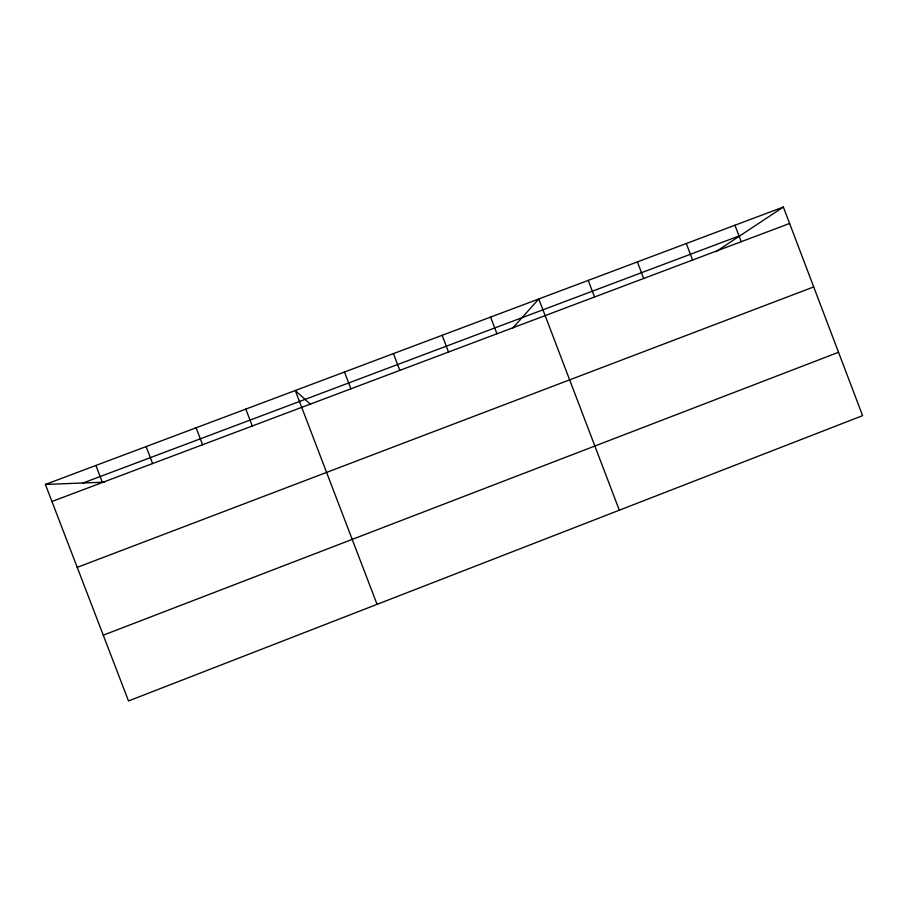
<?xml version="1.0" encoding="UTF-8"?>
<svg xmlns="http://www.w3.org/2000/svg" width="908" height="908" viewBox="0 0 908 908"><rect width="100%" height="100%" fill="white"/><g stroke="black" fill="none" stroke-linecap="round" stroke-linejoin="round"><path stroke-width="1.36" d="M512.43 328.367L538.807 298.97L619.324 510.194M715.992 251.641L783.366 207.035L862.6 415.648L128.505 700.965L45.4 484.441L783.366 207.035M103.262 635.18L838.527 352.27M77.225 567.364L813.704 286.928M83.082 482.977L740.474 235.433M51.949 501.5L789.608 223.47M45.4 484.441L104.454 482.148M310.604 404.435L295.27 390.519L377.058 604.353M245.807 409.111L252.276 426M196.094 427.793L202.575 444.727M146.12 446.577L152.623 463.557M95.896 465.464L102.422 482.477M637.393 261.913L643.693 278.472M588.225 280.39L594.547 296.984M490.592 317.096L496.96 333.769M442.139 335.302L448.518 352.032M393.425 353.621L399.838 370.385M344.473 372.019L350.897 388.828M734.958 225.241L741.223 241.71M686.3 243.526L692.588 260.04"/></g></svg>
